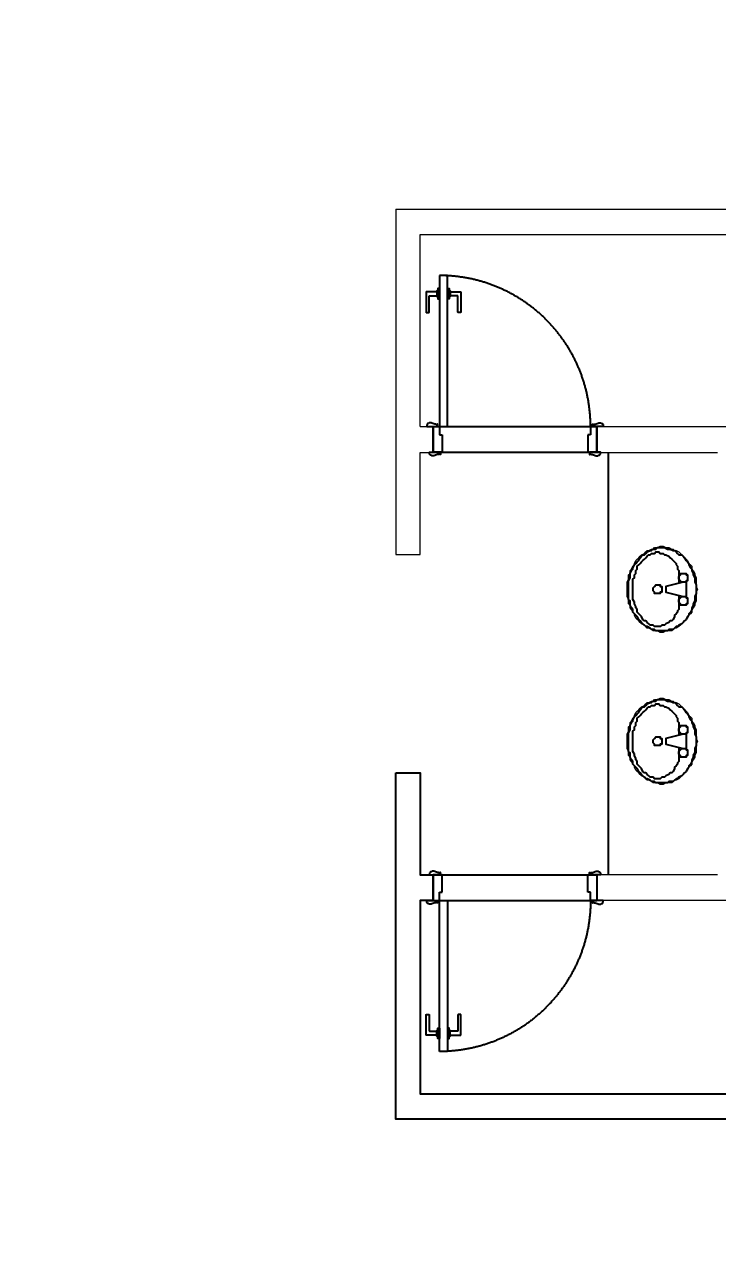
# Model space of a CAD drawing. Header units: millimetres. Extents: x 5625199 to 7433318, y -3316392 to -2552493.
# Drawn here: x 5824581 to 5828390, y -2595713 to -2589015 of the extents above; entities that cross this region are included whole.
import ezdxf

# ---------------------------------------------------------------- set-up
doc = ezdxf.new("R2010")
doc.units = ezdxf.units.MM
doc.header["$PDMODE"] = 35
doc.header["$PDSIZE"] = -10
doc.linetypes.add('HIDDEN', pattern=[9.525, 6.35, -3.175])
for name, color, linetype in [('8', 8, 'Continuous'), ('PL-固定落地', 155, 'Continuous'), ('PL-门', 4, 'Continuous')]:
    doc.layers.add(name, color=color, linetype=linetype)
doc.styles.add('标注-尺寸', font='simplex.shx', dxfattribs={"width": 0.7})
doc.dimstyles.new('MS55', dxfattribs={"dimscale": 0, "dimtxt": 5, "dimasz": 1, "dimexe": 1, "dimexo": 0.8, "dimgap": 1, "dimtad": 1, "dimdec": 0, "dimrnd": 5, "dimdsep": 46, "dimtxsty": '标注-尺寸', "dimblk": 'ARCHTICK', "dimcen": 0, "dimdle": 0.5, "dimclrd": 256, "dimclre": 256, "dimclrt": 50, "dimadec": 0, "dimazin": 0, "dimtfac": 1, "dimtdec": 0, "dimtix": 1, "dimtofl": 0, "dimtmove": 2, "dimatfit": 3, "dimldrblk": 'jt2', "dimfxl": 6, "dimfxlon": 1, "dimtvp": 1, "dimtolj": 1, "dimtzin": 0, "dimarcsym": 0})

# ---------------------------------------------------------------- blocks, each defined once
blk = doc.blocks.new('yqd_1_900_140_ydhd1_ywsp3_45_0_0_3')
for p, q in [((-0.4111, 1), (-0.4611, 1)), ((-0.4611, 1), (-0.4611, 0.0778)), ((-0.4111, 0.0778), (-0.4111, 1)), ((-0.5, 0.0778), (-0.4611, 0.0778)), ((-0.5, -0.0778), (-0.5, 0.0778)), ((-0.4611, 0.0778), (-0.4111, 0.0778)), ((-0.4611, 0.0778), (-0.4611, 0.0278)), ((0.5, 0.0778), (0.4611, 0.0778)), ((0.4611, 0.0778), (0.4611, 0.0278)), ((0.5, -0.0778), (0.5, 0.0778)), ((-0.4611, 0.0278), (-0.4444, 0.0278)), ((-0.4444, 0.0278), (-0.4444, -0.0778)), ((0.4611, 0.0278), (0.4444, 0.0278)), ((0.4444, 0.0278), (0.4444, -0.0778)), ((-0.4444, -0.0778), (-0.5, -0.0778)), ((0.4444, -0.0778), (0.5, -0.0778))]:
    blk.add_line(p, q)
at = {"ltscale": 500}
for p, q in [((-0.5, 0.0778), (0.5, 0.0778)), ((-0.5, -0.0778), (0.5, -0.0778))]:
    blk.add_line(p, q, dxfattribs=at)
for points in [[(-0.4762, 0.9009), (-0.5392, 0.9009, 0.414214), (-0.5425, 0.8975), (-0.5425, 0.777, 0.414214), (-0.5392, 0.7737), (-0.5266, 0.7737, 0.414214), (-0.5233, 0.777), (-0.5233, 0.8736, -0.414214), (-0.5199, 0.8769), (-0.4762, 0.8769)], [(-0.396, 0.9009), (-0.333, 0.9009, -0.414214), (-0.3297, 0.8975), (-0.3297, 0.777, -0.414214), (-0.333, 0.7737), (-0.3456, 0.7737, -0.414214), (-0.3489, 0.777), (-0.3489, 0.8736, 0.414214), (-0.3523, 0.8769), (-0.396, 0.8769)]]:
    blk.add_lwpolyline(points, format="xyb")
for points in [[(-0.4706, 0.8718), (-0.4706, 0.906), (-0.4762, 0.906), (-0.4762, 0.8718)], [(-0.4611, 0.8578), (-0.4611, 0.9199), (-0.4706, 0.9199), (-0.4706, 0.8578)], [(-0.4111, 0.8578), (-0.4111, 0.9199), (-0.4016, 0.9199), (-0.4016, 0.8578)], [(-0.4016, 0.8718), (-0.4016, 0.906), (-0.396, 0.906), (-0.396, 0.8718)]]:
    blk.add_lwpolyline(points, close=True)
at = {"lineweight": -3}
for points in [[(-0.5389, 0.0911), (-0.5389, 0.0778), (-0.4722, 0.0778), (-0.4722, 0.0933), (-0.4756, 0.0933, -1), (-0.4833, 0.0933, -0.128551), (-0.5067, 0.0986, 0.3547), (-0.5278, 0.0967), (-0.5333, 0.0967, -0.414214), (-0.5389, 0.0911)], [(0.5389, 0.0911), (0.5389, 0.0778), (0.4722, 0.0778), (0.4722, 0.0933), (0.4756, 0.0933, 1), (0.4833, 0.0933, 0.128551), (0.5067, 0.0986, -0.3547), (0.5278, 0.0967), (0.5333, 0.0967, 0.414214), (0.5389, 0.0911)], [(-0.5222, -0.0911), (-0.5222, -0.0778), (-0.4556, -0.0778), (-0.4556, -0.0933), (-0.4589, -0.0933, 1), (-0.4667, -0.0933, 0.128551), (-0.49, -0.0986, -0.3547), (-0.5111, -0.0967), (-0.5167, -0.0967, 0.414214), (-0.5222, -0.0911)], [(0.5222, -0.0911), (0.5222, -0.0778), (0.4556, -0.0778), (0.4556, -0.0933), (0.4589, -0.0933, -1), (0.4667, -0.0933, -0.128551), (0.49, -0.0986, 0.3547), (0.5111, -0.0967), (0.5167, -0.0967, -0.414214), (0.5222, -0.0911)]]:
    blk.add_lwpolyline(points, format="xyb", dxfattribs=at)
at = {"color": 250, "linetype": 'HIDDEN', "ltscale": 15}
blk.add_arc((-0.4611, 0.0778), 0.9222, 0, 90, dxfattribs=at)
blk = doc.blocks.new('TFHFTTT')
at = {"lineweight": 9}
for points in [[(5099645.6, -2520987.8), (5099637.7, -2520987.8), (5099621.9, -2520995.7), (5099614, -2520995.7), (5099606.1, -2520995.7), (5099590.3, -2521003.6), (5099582.4, -2521003.6), (5099574.6, -2521011.5)], [(5099716.7, -2521011.5), (5099700.9, -2521003.6), (5099693, -2521003.6), (5099685.1, -2520995.7), (5099677.2, -2520995.7), (5099669.3, -2520995.7), (5099653.5, -2520987.8), (5099645.6, -2520987.8)], [(5099511.4, -2521058.8), (5099503.5, -2521066.7), (5099495.6, -2521082.5), (5099487.7, -2521090.4), (5099479.8, -2521098.3), (5099479.8, -2521114.1), (5099471.9, -2521122), (5099464, -2521137.8)], [(5099574.6, -2521011.5), (5099566.7, -2521011.5), (5099550.9, -2521019.4), (5099543, -2521027.2), (5099535.1, -2521035.1), (5099527.2, -2521043), (5099519.3, -2521050.9), (5099511.4, -2521058.8)], [(5099779.8, -2521058.8), (5099771.9, -2521050.9), (5099764, -2521043), (5099756.1, -2521035.1), (5099740.3, -2521027.2), (5099732.4, -2521019.4), (5099724.6, -2521011.5), (5099716.7, -2521011.5)], [(5099819.3, -2521137.8), (5099819.3, -2521122), (5099811.4, -2521114.1), (5099803.5, -2521098.3), (5099795.6, -2521090.4), (5099795.6, -2521082.5), (5099787.7, -2521066.7), (5099779.8, -2521058.8)], [(5099464, -2521137.8), (5099464, -2521145.7), (5099456.1, -2521161.5), (5099456.1, -2521169.4), (5099456.1, -2521185.1), (5099456.1, -2521200.9), (5099456.1, -2521208.8), (5099448.2, -2521224.6)], [(5099835.1, -2521224.6), (5099835.1, -2521208.8), (5099835.1, -2521200.9), (5099835.1, -2521185.1), (5099827.2, -2521169.4), (5099827.2, -2521161.5), (5099827.2, -2521145.7), (5099819.3, -2521137.8)], [(5099448.2, -2521224.6), (5099456.1, -2521240.4), (5099456.1, -2521248.3), (5099456.1, -2521264.1), (5099456.1, -2521279.9), (5099456.1, -2521287.8), (5099464, -2521303.6), (5099464, -2521311.5)], [(5099819.3, -2521311.5), (5099827.2, -2521303.6), (5099827.2, -2521287.8), (5099827.2, -2521279.9), (5099835.1, -2521264.1), (5099835.1, -2521248.3), (5099835.1, -2521240.4), (5099835.1, -2521224.6)], [(5099464, -2521311.5), (5099471.9, -2521327.2), (5099479.8, -2521335.1), (5099479.8, -2521350.9), (5099487.7, -2521358.8), (5099495.6, -2521366.7), (5099503.5, -2521382.5), (5099511.4, -2521390.4)], [(5099779.8, -2521390.4), (5099787.7, -2521382.5), (5099795.6, -2521366.7), (5099795.6, -2521358.8), (5099803.5, -2521350.9), (5099811.4, -2521335.1), (5099819.3, -2521327.2), (5099819.3, -2521311.5)], [(5099511.4, -2521390.4), (5099519.3, -2521398.3), (5099527.2, -2521406.2), (5099535.1, -2521414.1), (5099543, -2521422), (5099550.9, -2521429.9), (5099566.7, -2521437.8), (5099574.6, -2521437.8)], [(5099716.7, -2521437.8), (5099724.6, -2521437.8), (5099732.4, -2521429.9), (5099740.3, -2521422), (5099756.1, -2521414.1), (5099764, -2521406.2), (5099771.9, -2521398.3), (5099779.8, -2521390.4)], [(5099574.6, -2521437.8), (5099582.4, -2521445.7), (5099590.3, -2521453.6), (5099606.1, -2521453.6), (5099614, -2521453.6), (5099621.9, -2521453.6), (5099637.7, -2521461.5), (5099645.6, -2521461.5)], [(5099645.6, -2521461.5), (5099653.5, -2521461.5), (5099669.3, -2521453.6), (5099677.2, -2521453.6), (5099685.1, -2521453.6), (5099693, -2521453.6), (5099700.9, -2521445.7), (5099716.7, -2521437.8)], [(5099574.6, -2521846.5), (5099566.7, -2521846.5), (5099550.9, -2521854.4), (5099543, -2521862.3), (5099535.1, -2521870.2), (5099527.2, -2521878.1), (5099519.3, -2521886), (5099511.4, -2521893.9)], [(5099645.6, -2521822.9), (5099637.7, -2521822.9), (5099621.9, -2521830.8), (5099614, -2521830.8), (5099606.1, -2521830.8), (5099590.3, -2521838.6), (5099582.4, -2521838.6), (5099574.6, -2521846.5)], [(5099716.7, -2521846.5), (5099700.9, -2521838.6), (5099693, -2521838.6), (5099685.1, -2521830.8), (5099677.2, -2521830.8), (5099669.3, -2521830.8), (5099653.5, -2521822.9), (5099645.6, -2521822.9)], [(5099779.8, -2521893.9), (5099771.9, -2521886), (5099764, -2521878.1), (5099756.1, -2521870.2), (5099740.3, -2521862.3), (5099732.4, -2521854.4), (5099724.6, -2521846.5), (5099716.7, -2521846.5)], [(5099511.4, -2521893.9), (5099503.5, -2521901.8), (5099495.6, -2521917.6), (5099487.7, -2521925.5), (5099479.8, -2521933.4), (5099479.8, -2521949.2), (5099471.9, -2521957.1), (5099464, -2521972.9)], [(5099819.3, -2521972.9), (5099819.3, -2521957.1), (5099811.4, -2521949.2), (5099803.5, -2521933.4), (5099795.6, -2521925.5), (5099795.6, -2521917.6), (5099787.7, -2521901.8), (5099779.8, -2521893.9)], [(5099464, -2521972.9), (5099464, -2521980.8), (5099456.1, -2521996.5), (5099456.1, -2522004.4), (5099456.1, -2522020.2), (5099456.1, -2522036), (5099456.1, -2522043.9), (5099448.2, -2522059.7)], [(5099835.1, -2522059.7), (5099835.1, -2522043.9), (5099835.1, -2522036), (5099835.1, -2522020.2), (5099827.2, -2522004.4), (5099827.2, -2521996.5), (5099827.2, -2521980.8), (5099819.3, -2521972.9)], [(5099448.2, -2522059.7), (5099456.1, -2522075.5), (5099456.1, -2522083.4), (5099456.1, -2522099.2), (5099456.1, -2522115), (5099456.1, -2522122.9), (5099464, -2522138.6), (5099464, -2522146.5)], [(5099819.3, -2522146.5), (5099827.2, -2522138.6), (5099827.2, -2522122.9), (5099827.2, -2522115), (5099835.1, -2522099.2), (5099835.1, -2522083.4), (5099835.1, -2522075.5), (5099835.1, -2522059.7)], [(5099464, -2522146.5), (5099471.9, -2522162.3), (5099479.8, -2522170.2), (5099479.8, -2522186), (5099487.7, -2522193.9), (5099495.6, -2522201.8), (5099503.5, -2522217.6), (5099511.4, -2522225.5)], [(5099779.8, -2522225.5), (5099787.7, -2522217.6), (5099795.6, -2522201.8), (5099795.6, -2522193.9), (5099803.5, -2522186), (5099811.4, -2522170.2), (5099819.3, -2522162.3), (5099819.3, -2522146.5)], [(5099511.4, -2522225.5), (5099519.3, -2522233.4), (5099527.2, -2522241.3), (5099535.1, -2522249.2), (5099543, -2522257.1), (5099550.9, -2522265), (5099566.7, -2522272.9), (5099574.6, -2522272.9)], [(5099716.7, -2522272.9), (5099724.6, -2522272.9), (5099732.4, -2522265), (5099740.3, -2522257.1), (5099756.1, -2522249.2), (5099764, -2522241.3), (5099771.9, -2522233.4), (5099779.8, -2522225.5)], [(5099574.6, -2522272.9), (5099582.4, -2522280.8), (5099590.3, -2522288.6), (5099606.1, -2522288.6), (5099614, -2522288.6), (5099621.9, -2522288.6), (5099637.7, -2522296.5), (5099645.6, -2522296.5)], [(5099645.6, -2522296.5), (5099653.5, -2522296.5), (5099669.3, -2522288.6), (5099677.2, -2522288.6), (5099685.1, -2522288.6), (5099693, -2522288.6), (5099700.9, -2522280.8), (5099716.7, -2522272.9)]]:
    blk.add_lwpolyline(points, dxfattribs=at)
at = {"lineweight": 25}
for points in [[(5099574.6, -2521011.5), (5099566.7, -2521019.4), (5099558.8, -2521027.2), (5099550.9, -2521035.1), (5099535.1, -2521035.1), (5099527.2, -2521043), (5099519.3, -2521050.9), (5099511.4, -2521066.7)], [(5099621.9, -2521414.1), (5099629.8, -2521422), (5099637.7, -2521422), (5099645.6, -2521422), (5099653.5, -2521429.9), (5099661.4, -2521429.9), (5099669.3, -2521429.9), (5099677.2, -2521429.9), (5099685.1, -2521429.9), (5099693, -2521422), (5099700.9, -2521422), (5099708.8, -2521422), (5099716.7, -2521414.1), (5099724.6, -2521406.2), (5099732.4, -2521398.3), (5099740.3, -2521398.3), (5099748.2, -2521390.4), (5099756.1, -2521374.6), (5099764, -2521366.7), (5099771.9, -2521358.8), (5099779.8, -2521350.9), (5099779.8, -2521335.1), (5099787.7, -2521327.2), (5099787.7, -2521319.4), (5099795.6, -2521303.6), (5099795.6, -2521295.7), (5099803.5, -2521279.9), (5099803.5, -2521264.1), (5099803.5, -2521256.2), (5099803.5, -2521240.4), (5099803.5, -2521224.6), (5099803.5, -2521208.8), (5099803.5, -2521200.9), (5099803.5, -2521185.1), (5099803.5, -2521169.4), (5099795.6, -2521161.5), (5099795.6, -2521145.7), (5099787.7, -2521137.8), (5099787.7, -2521122), (5099779.8, -2521114.1), (5099779.8, -2521098.3), (5099771.9, -2521090.4), (5099764, -2521082.5), (5099756.1, -2521074.6), (5099748.2, -2521066.7), (5099740.3, -2521058.8), (5099732.4, -2521050.9), (5099724.6, -2521043), (5099716.7, -2521035.1), (5099708.8, -2521035.1), (5099700.9, -2521027.2), (5099693, -2521027.2), (5099685.1, -2521027.2), (5099677.2, -2521019.3), (5099669.3, -2521019.3), (5099661.4, -2521019.3), (5099653.5, -2521027.2), (5099645.6, -2521027.2), (5099637.7, -2521027.2), (5099629.8, -2521035.1), (5099621.9, -2521035.1), (5099606.1, -2521043), (5099598.2, -2521050.9), (5099590.3, -2521058.8), (5099582.4, -2521066.7), (5099574.6, -2521074.6), (5099566.7, -2521082.5), (5099566.7, -2521090.4)], [(5099645.6, -2520995.7), (5099637.7, -2520995.7), (5099629.8, -2520995.7), (5099614, -2521003.6), (5099606.1, -2521003.6), (5099598.2, -2521003.6), (5099582.4, -2521011.5), (5099574.6, -2521011.5)], [(5099708.8, -2521011.5), (5099700.9, -2521011.5), (5099693, -2521003.6), (5099685.1, -2521003.6), (5099677.2, -2521003.6), (5099669.3, -2520995.7), (5099653.5, -2520995.7), (5099645.6, -2520995.7)], [(5099771.9, -2521066.7), (5099764, -2521050.9), (5099756.1, -2521043), (5099748.2, -2521035.1), (5099740.3, -2521035.1), (5099732.4, -2521027.2), (5099724.6, -2521019.4), (5099708.8, -2521011.5)], [(5099511.4, -2521066.7), (5099503.5, -2521074.6), (5099495.6, -2521082.5), (5099495.6, -2521090.4), (5099487.7, -2521106.2), (5099479.8, -2521114.1), (5099479.8, -2521122), (5099471.9, -2521137.8)], [(5099566.7, -2521090.4), (5099558.8, -2521098.3), (5099558.8, -2521106.2), (5099558.8, -2521114.1), (5099550.9, -2521122), (5099550.9, -2521129.9), (5099550.9, -2521193)], [(5099819.3, -2521137.8), (5099811.4, -2521122), (5099803.5, -2521114.1), (5099803.5, -2521106.2), (5099795.6, -2521090.4), (5099787.7, -2521082.5), (5099779.8, -2521074.6), (5099771.9, -2521066.7)], [(5099471.9, -2521137.8), (5099471.9, -2521145.7), (5099464, -2521161.5), (5099464, -2521177.2), (5099464, -2521185.1), (5099456.1, -2521200.9), (5099456.1, -2521208.8), (5099456.1, -2521224.6)], [(5099511.4, -2521185.1), (5099511.4, -2521264.1)], [(5099527.2, -2521185.1), (5099621.9, -2521208.8), (5099621.9, -2521240.4), (5099527.2, -2521264.1)], [(5099827.2, -2521224.6), (5099827.2, -2521208.8), (5099827.2, -2521200.9), (5099827.2, -2521185.1), (5099827.2, -2521177.2), (5099819.3, -2521161.5), (5099819.3, -2521145.7), (5099819.3, -2521137.8)], [(5099456.1, -2521224.6), (5099456.1, -2521240.4), (5099456.1, -2521248.3), (5099464, -2521264.1), (5099464, -2521279.9), (5099464, -2521287.8), (5099471.9, -2521303.6), (5099471.9, -2521311.5)], [(5099550.9, -2521256.2), (5099550.9, -2521319.4), (5099550.9, -2521327.2), (5099550.9, -2521335.1), (5099558.8, -2521343), (5099558.8, -2521350.9), (5099566.7, -2521358.8), (5099574.6, -2521366.7), (5099574.6, -2521374.6), (5099582.4, -2521390.4), (5099590.3, -2521398.3), (5099598.2, -2521398.3), (5099606.1, -2521406.2), (5099621.9, -2521414.1)], [(5099819.3, -2521311.5), (5099819.3, -2521303.6), (5099819.3, -2521287.8), (5099827.2, -2521279.9), (5099827.2, -2521264.1), (5099827.2, -2521248.3), (5099827.2, -2521240.4), (5099827.2, -2521224.6)], [(5099471.9, -2521311.5), (5099479.8, -2521327.2), (5099479.8, -2521335.1), (5099487.7, -2521350.9), (5099495.6, -2521358.8), (5099495.6, -2521366.7), (5099503.5, -2521374.6), (5099511.4, -2521390.4)], [(5099771.9, -2521390.4), (5099779.8, -2521374.6), (5099787.7, -2521366.7), (5099795.6, -2521358.8), (5099803.5, -2521350.9), (5099803.5, -2521335.1), (5099811.4, -2521327.2), (5099819.3, -2521311.5)], [(5099511.4, -2521390.4), (5099519.3, -2521398.3), (5099527.2, -2521406.2), (5099535.1, -2521414.1), (5099550.9, -2521422), (5099558.8, -2521429.9), (5099566.7, -2521429.9), (5099574.6, -2521437.8)], [(5099708.8, -2521437.8), (5099724.6, -2521429.9), (5099732.4, -2521429.9), (5099740.3, -2521422), (5099748.2, -2521414.1), (5099756.1, -2521406.2), (5099764, -2521398.3), (5099771.9, -2521390.4)], [(5099574.6, -2521437.8), (5099582.4, -2521445.7), (5099598.2, -2521445.7), (5099606.1, -2521445.7), (5099614, -2521453.6), (5099629.8, -2521453.6), (5099637.7, -2521453.6), (5099645.6, -2521453.6)], [(5099645.6, -2521453.6), (5099653.5, -2521453.6), (5099669.3, -2521453.6), (5099677.2, -2521453.6), (5099685.1, -2521445.7), (5099693, -2521445.7), (5099700.9, -2521445.7), (5099708.8, -2521437.8)], [(5099574.6, -2521846.5), (5099566.7, -2521854.4), (5099558.8, -2521862.3), (5099550.9, -2521870.2), (5099535.1, -2521870.2), (5099527.2, -2521878.1), (5099519.3, -2521886), (5099511.4, -2521901.8)], [(5099621.9, -2522249.2), (5099629.8, -2522257.1), (5099637.7, -2522257.1), (5099645.6, -2522257.1), (5099653.5, -2522265), (5099661.4, -2522265), (5099669.3, -2522265), (5099677.2, -2522265), (5099685.1, -2522265), (5099693, -2522257.1), (5099700.9, -2522257.1), (5099708.8, -2522257.1), (5099716.7, -2522249.2), (5099724.6, -2522241.3), (5099732.4, -2522233.4), (5099740.3, -2522233.4), (5099748.2, -2522225.5), (5099756.1, -2522209.7), (5099764, -2522201.8), (5099771.9, -2522193.9), (5099779.8, -2522186), (5099779.8, -2522170.2), (5099787.7, -2522162.3), (5099787.7, -2522154.4), (5099795.6, -2522138.6), (5099795.6, -2522130.8), (5099803.5, -2522115), (5099803.5, -2522099.2), (5099803.5, -2522091.3), (5099803.5, -2522075.5), (5099803.5, -2522059.7), (5099803.5, -2522043.9), (5099803.5, -2522036), (5099803.5, -2522020.2), (5099803.5, -2522004.4), (5099795.6, -2521996.5), (5099795.6, -2521980.8), (5099787.7, -2521972.9), (5099787.7, -2521957.1), (5099779.8, -2521949.2), (5099779.8, -2521933.4), (5099771.9, -2521925.5), (5099764, -2521917.6), (5099756.1, -2521909.7), (5099748.2, -2521901.8), (5099740.3, -2521893.9), (5099732.4, -2521886), (5099724.6, -2521878.1), (5099716.7, -2521870.2), (5099708.8, -2521870.2), (5099700.9, -2521862.3), (5099693, -2521862.3), (5099685.1, -2521862.3), (5099677.2, -2521854.4), (5099669.3, -2521854.4), (5099661.4, -2521854.4), (5099653.5, -2521862.3), (5099645.6, -2521862.3), (5099637.7, -2521862.3), (5099629.8, -2521870.2), (5099621.9, -2521870.2), (5099606.1, -2521878.1), (5099598.2, -2521886), (5099590.3, -2521893.9), (5099582.4, -2521901.8), (5099574.6, -2521909.7), (5099566.7, -2521917.6), (5099566.7, -2521925.5)], [(5099645.6, -2521830.8), (5099637.7, -2521830.8), (5099629.8, -2521830.8), (5099614, -2521838.6), (5099606.1, -2521838.6), (5099598.2, -2521838.6), (5099582.4, -2521846.5), (5099574.6, -2521846.5)], [(5099708.8, -2521846.5), (5099700.9, -2521846.5), (5099693, -2521838.6), (5099685.1, -2521838.6), (5099677.2, -2521838.6), (5099669.3, -2521830.8), (5099653.5, -2521830.8), (5099645.6, -2521830.8)], [(5099771.9, -2521901.8), (5099764, -2521886), (5099756.1, -2521878.1), (5099748.2, -2521870.2), (5099740.3, -2521870.2), (5099732.4, -2521862.3), (5099724.6, -2521854.4), (5099708.8, -2521846.5)], [(5099511.4, -2521901.8), (5099503.5, -2521909.7), (5099495.6, -2521917.6), (5099495.6, -2521925.5), (5099487.7, -2521941.3), (5099479.8, -2521949.2), (5099479.8, -2521957.1), (5099471.9, -2521972.9)], [(5099566.7, -2521925.5), (5099558.8, -2521933.4), (5099558.8, -2521941.3), (5099558.8, -2521949.2), (5099550.9, -2521957.1), (5099550.9, -2521965), (5099550.9, -2522028.1)], [(5099819.3, -2521972.9), (5099811.4, -2521957.1), (5099803.5, -2521949.2), (5099803.5, -2521941.3), (5099795.6, -2521925.5), (5099787.7, -2521917.6), (5099779.8, -2521909.7), (5099771.9, -2521901.8)], [(5099471.9, -2521972.9), (5099471.9, -2521980.8), (5099464, -2521996.5), (5099464, -2522012.3), (5099464, -2522020.2), (5099456.1, -2522036), (5099456.1, -2522043.9), (5099456.1, -2522059.7)], [(5099827.2, -2522059.7), (5099827.2, -2522043.9), (5099827.2, -2522036), (5099827.2, -2522020.2), (5099827.2, -2522012.3), (5099819.3, -2521996.5), (5099819.3, -2521980.8), (5099819.3, -2521972.9)], [(5099456.1, -2522059.7), (5099456.1, -2522075.5), (5099456.1, -2522083.4), (5099464, -2522099.2), (5099464, -2522115), (5099464, -2522122.9), (5099471.9, -2522138.6), (5099471.9, -2522146.5)], [(5099511.4, -2522020.2), (5099511.4, -2522099.2)], [(5099527.2, -2522020.2), (5099621.9, -2522043.9), (5099621.9, -2522075.5), (5099527.2, -2522099.2)], [(5099819.3, -2522146.5), (5099819.3, -2522138.6), (5099819.3, -2522122.9), (5099827.2, -2522115), (5099827.2, -2522099.2), (5099827.2, -2522083.4), (5099827.2, -2522075.5), (5099827.2, -2522059.7)], [(5099550.9, -2522091.3), (5099550.9, -2522154.4), (5099550.9, -2522162.3), (5099550.9, -2522170.2), (5099558.8, -2522178.1), (5099558.8, -2522186), (5099566.7, -2522193.9), (5099574.6, -2522201.8), (5099574.6, -2522209.7), (5099582.4, -2522225.5), (5099590.3, -2522233.4), (5099598.2, -2522233.4), (5099606.1, -2522241.3), (5099621.9, -2522249.2)], [(5099471.9, -2522146.5), (5099479.8, -2522162.3), (5099479.8, -2522170.2), (5099487.7, -2522186), (5099495.6, -2522193.9), (5099495.6, -2522201.8), (5099503.5, -2522209.7), (5099511.4, -2522225.5)], [(5099771.9, -2522225.5), (5099779.8, -2522209.7), (5099787.7, -2522201.8), (5099795.6, -2522193.9), (5099803.5, -2522186), (5099803.5, -2522170.2), (5099811.4, -2522162.3), (5099819.3, -2522146.5)], [(5099511.4, -2522225.5), (5099519.3, -2522233.4), (5099527.2, -2522241.3), (5099535.1, -2522249.2), (5099550.9, -2522257.1), (5099558.8, -2522265), (5099566.7, -2522265), (5099574.6, -2522272.9)], [(5099708.8, -2522272.9), (5099724.6, -2522265), (5099732.4, -2522265), (5099740.3, -2522257.1), (5099748.2, -2522249.2), (5099756.1, -2522241.3), (5099764, -2522233.4), (5099771.9, -2522225.5)], [(5099574.6, -2522272.9), (5099582.4, -2522280.8), (5099598.2, -2522280.8), (5099606.1, -2522280.8), (5099614, -2522288.6), (5099629.8, -2522288.6), (5099637.7, -2522288.6), (5099645.6, -2522288.6)], [(5099645.6, -2522288.6), (5099653.5, -2522288.6), (5099669.3, -2522288.6), (5099677.2, -2522288.6), (5099685.1, -2522280.8), (5099693, -2522280.8), (5099700.9, -2522280.8), (5099708.8, -2522272.9)]]:
    blk.add_lwpolyline(points, dxfattribs=at)
for points in [[(5099503.5, -2521161.5), (5099503.5, -2521169.4), (5099503.5, -2521177.2), (5099511.4, -2521177.2), (5099511.4, -2521185.1), (5099519.3, -2521185.1), (5099527.2, -2521185.1), (5099535.1, -2521185.1), (5099543, -2521185.1), (5099543, -2521177.2), (5099550.9, -2521169.4), (5099550.9, -2521161.5), (5099550.9, -2521153.6), (5099543, -2521145.7), (5099543, -2521137.8), (5099535.1, -2521137.8), (5099527.2, -2521137.8), (5099519.3, -2521137.8), (5099511.4, -2521137.8), (5099511.4, -2521145.7), (5099503.5, -2521145.7), (5099503.5, -2521153.6)], [(5099645.6, -2521224.6), (5099645.6, -2521232.5), (5099645.6, -2521240.4), (5099653.5, -2521240.4), (5099653.5, -2521248.3), (5099661.4, -2521248.3), (5099669.3, -2521248.3), (5099677.2, -2521248.3), (5099685.1, -2521248.3), (5099685.1, -2521240.4), (5099693, -2521232.5), (5099693, -2521224.6), (5099693, -2521216.7), (5099685.1, -2521208.8), (5099677.2, -2521200.9), (5099669.3, -2521200.9), (5099661.4, -2521200.9), (5099653.5, -2521200.9), (5099653.5, -2521208.8), (5099645.6, -2521208.8), (5099645.6, -2521216.7)], [(5099503.5, -2521287.8), (5099503.5, -2521295.7), (5099503.5, -2521303.6), (5099511.4, -2521303.6), (5099511.4, -2521311.5), (5099519.3, -2521311.5), (5099527.2, -2521311.5), (5099535.1, -2521311.5), (5099543, -2521311.5), (5099543, -2521303.6), (5099550.9, -2521295.7), (5099550.9, -2521287.8), (5099550.9, -2521279.9), (5099543, -2521272), (5099535.1, -2521264.1), (5099527.2, -2521264.1), (5099519.3, -2521264.1), (5099511.4, -2521264.1), (5099511.4, -2521272), (5099503.5, -2521272), (5099503.5, -2521279.9)], [(5099503.5, -2521996.5), (5099503.5, -2522004.4), (5099503.5, -2522012.3), (5099511.4, -2522012.3), (5099511.4, -2522020.2), (5099519.3, -2522020.2), (5099527.2, -2522020.2), (5099535.1, -2522020.2), (5099543, -2522020.2), (5099543, -2522012.3), (5099550.9, -2522004.4), (5099550.9, -2521996.5), (5099550.9, -2521988.6), (5099543, -2521980.8), (5099543, -2521972.9), (5099535.1, -2521972.9), (5099527.2, -2521972.9), (5099519.3, -2521972.9), (5099511.4, -2521972.9), (5099511.4, -2521980.8), (5099503.5, -2521980.8), (5099503.5, -2521988.6)], [(5099645.6, -2522059.7), (5099645.6, -2522067.6), (5099645.6, -2522075.5), (5099653.5, -2522075.5), (5099653.5, -2522083.4), (5099661.4, -2522083.4), (5099669.3, -2522083.4), (5099677.2, -2522083.4), (5099685.1, -2522083.4), (5099685.1, -2522075.5), (5099693, -2522067.6), (5099693, -2522059.7), (5099693, -2522051.8), (5099685.1, -2522043.9), (5099677.2, -2522036), (5099669.3, -2522036), (5099661.4, -2522036), (5099653.5, -2522036), (5099653.5, -2522043.9), (5099645.6, -2522043.9), (5099645.6, -2522051.8)], [(5099503.5, -2522122.9), (5099503.5, -2522130.8), (5099503.5, -2522138.6), (5099511.4, -2522138.6), (5099511.4, -2522146.5), (5099519.3, -2522146.5), (5099527.2, -2522146.5), (5099535.1, -2522146.5), (5099543, -2522146.5), (5099543, -2522138.6), (5099550.9, -2522130.8), (5099550.9, -2522122.9), (5099550.9, -2522115), (5099543, -2522107.1), (5099535.1, -2522099.2), (5099527.2, -2522099.2), (5099519.3, -2522099.2), (5099511.4, -2522099.2), (5099511.4, -2522107.1), (5099503.5, -2522107.1), (5099503.5, -2522115)]]:
    blk.add_lwpolyline(points, close=True, dxfattribs=at)
blk = doc.blocks.new('_ArchTick')
at = {"color": 0, "linetype": 'ByBlock', "const_width": 0.4}
blk.add_lwpolyline([(-0.5, -0.5), (0.5, 0.5)], dxfattribs=at)
blk = doc.blocks.new('*D1205')
at = {"layer": '8', "lineweight": -2, "ltscale": 500, "transparency": 16777216}
for p, q in [((5831028.7, -2588029.5), (5831378.7, -2588029.5)), ((5831328.7, -2588004.5), (5831328.7, -2590054.6)), ((5831028.7, -2590029.6), (5831378.7, -2590029.6))]:
    blk.add_line(p, q, dxfattribs=at)
at = {"layer": 'Defpoints', "color": 0, "transparency": 16777216}
for p in [(5826921.3, -2588029.5), (5829817.2, -2590029.6), (5831328.7, -2590029.6)]:
    blk.add_point(p, dxfattribs=at)
at = {"layer": '8', "linetype": 'ByBlock', "lineweight": -2, "transparency": 16777216, "xscale": 50.00000000000007, "yscale": 50.00000000000007, "zscale": 50.00000000000007}
for p, rotation in [((5831328.7, -2588029.5), 90), ((5831328.7, -2590029.6), 270)]:
    blk.add_blockref('_ArchTick', p, dxfattribs=dict(at, rotation=rotation))
at = {"layer": '8', "color": 50, "ltscale": 500, "transparency": 16777216, "insert": (5831153.7, -2589029.5), "char_height": 250, "attachment_point": 5, "rotation": 90, "style": '标注-尺寸'}
blk.add_mtext('\\A1;2000', dxfattribs=at)
blk = doc.blocks.new('jt2')
at = {"ltscale": 0.1}
blk.add_line((0, 0), (-1, 0), dxfattribs=at)
at = {"color": 6, "ltscale": 0.1}
blk.add_lwpolyline([(-1.22, 1.26), (-0.72, 1.5), (0.02, 0), (-0.72, -1.5), (-1.22, -1.26), (0, 0), (-1.22, 1.26)], dxfattribs=at)
blk = doc.blocks.new('*D1213')
at = {"layer": '8', "lineweight": -2, "ltscale": 500, "transparency": 16777216}
for p, q in [((5826621.3, -2598789.7), (5826621.3, -2599139.7)), ((5830621.5, -2598789.7), (5830621.5, -2599139.7)), ((5830646.5, -2599089.7), (5826596.3, -2599089.7))]:
    blk.add_line(p, q, dxfattribs=at)
at = {"layer": 'Defpoints', "color": 0, "transparency": 16777216}
for p in [(5826621.3, -2595029.9), (5830621.5, -2596098.8), (5826621.3, -2599089.7)]:
    blk.add_point(p, dxfattribs=at)
at = {"layer": '8', "linetype": 'ByBlock', "lineweight": -2, "transparency": 16777216, "xscale": 50.00000000000007, "yscale": 50.00000000000007, "zscale": 50.00000000000007, "rotation": 180}
blk.add_blockref('_ArchTick', (5826621.3, -2599089.7), dxfattribs=at)
at = {"layer": '8', "linetype": 'ByBlock', "lineweight": -2, "transparency": 16777216, "xscale": 50.00000000000007, "yscale": 50.00000000000007, "zscale": 50.00000000000007}
blk.add_blockref('_ArchTick', (5830621.5, -2599089.7), dxfattribs=at)
at = {"layer": '8', "color": 50, "ltscale": 500, "transparency": 16777216, "insert": (5828621.4, -2598914.7), "char_height": 250, "attachment_point": 5, "style": '标注-尺寸'}
blk.add_mtext('\\A1;4000', dxfattribs=at)
blk = doc.blocks.new('*D1214')
at = {"layer": '8', "lineweight": -2, "ltscale": 500, "transparency": 16777216}
for p, q in [((5808991.9, -2598789.7), (5808991.9, -2599139.7)), ((5826621.3, -2598789.7), (5826621.3, -2599139.7)), ((5826646.3, -2599089.7), (5808966.9, -2599089.7))]:
    blk.add_line(p, q, dxfattribs=at)
at = {"layer": 'Defpoints', "color": 0, "transparency": 16777216}
for p in [(5808991.9, -2589169.5), (5826621.3, -2595029.9), (5808991.9, -2599089.7)]:
    blk.add_point(p, dxfattribs=at)
at = {"layer": '8', "linetype": 'ByBlock', "lineweight": -2, "transparency": 16777216, "xscale": 50.00000000000007, "yscale": 50.00000000000007, "zscale": 50.00000000000007, "rotation": 180}
blk.add_blockref('_ArchTick', (5808991.9, -2599089.7), dxfattribs=at)
at = {"layer": '8', "linetype": 'ByBlock', "lineweight": -2, "transparency": 16777216, "xscale": 50.00000000000007, "yscale": 50.00000000000007, "zscale": 50.00000000000007}
blk.add_blockref('_ArchTick', (5826621.3, -2599089.7), dxfattribs=at)
at = {"layer": '8', "color": 50, "ltscale": 500, "transparency": 16777216, "insert": (5817806.6, -2598914.7), "char_height": 250, "attachment_point": 5, "style": '标注-尺寸'}
blk.add_mtext('\\A1;17630', dxfattribs=at)

msp = doc.modelspace()

# ---------------------------------------------------------------- linework, layer by layer
at = {"color": 255, "lineweight": 18}
for p, q in [((5826621.3, -2590029.55), (5830621.48, -2590029.55)), ((5826621.3, -2590029.56), (5826621.3, -2591927.2)), ((5826755.51, -2591224.56), (5826755.51, -2590169.66)), ((5826755.51, -2590169.66), (5830621.48, -2590169.66)), ((5826755.51, -2591224.56), (5826826.56, -2591224.56)), ((5827726.57, -2591224.56), (5828531.84, -2591224.56)), ((5826755.51, -2591366.67), (5826826.56, -2591366.67)), ((5826755.51, -2591927.2), (5826755.51, -2591366.67)), ((5827726.57, -2591366.67), (5828389.73, -2591366.67)), ((5826621.3, -2591927.2), (5826755.51, -2591927.2)), ((5826621.3, -2595029.85), (5826621.3, -2593127.21)), ((5826621.3, -2593127.21), (5826755.51, -2593127.21)), ((5826755.51, -2593687.74), (5826755.51, -2593127.21)), ((5826826.56, -2593687.74), (5826755.51, -2593687.74)), ((5828389.73, -2593687.74), (5827726.57, -2593687.74)), ((5826826.56, -2593827.74), (5826755.51, -2593827.74)), ((5826755.51, -2594889.75), (5826755.51, -2593827.74)), ((5828531.84, -2593827.74), (5827726.57, -2593827.74)), ((5830621.48, -2594889.75), (5826755.51, -2594889.74)), ((5830621.48, -2595029.85), (5826621.3, -2595029.85))]:
    msp.add_line(p, q, dxfattribs=at)
at = {"color": 255, "ltscale": 500}
for p, q in [((5826826.56, -2591224.56), (5826826.56, -2591366.67)), ((5827726.57, -2591224.56), (5827726.57, -2591366.67)), ((5826826.56, -2593827.74), (5826826.56, -2593687.74)), ((5826826.56, -2593687.74), (5826826.56, -2593827.74)), ((5827726.57, -2593687.74), (5827726.57, -2593827.74))]:
    msp.add_line(p, q, dxfattribs=at)
msp.add_lwpolyline([(5826621.3, -2593127.21), (5826755.51, -2593127.21), (5826755.51, -2593687.74), (5826826.56, -2593687.74), (5826826.56, -2593827.74), (5826755.51, -2593827.74), (5826755.51, -2594889.74), (5830621.48, -2594889.75), (5830621.48, -2595029.85), (5826621.3, -2595029.85), (5826621.3, -2593127.21)], dxfattribs=at)
at = {"layer": 'PL-固定落地'}
msp.add_line((5827789.19, -2591366.67), (5827789.19, -2593687.74), dxfattribs=at)

# ---------------------------------------------------------------- block references
at = {"layer": 'PL-固定落地', "color": 255, "xscale": -1}
msp.add_blockref('TFHFTTT', (10927727.98, -70893.8), dxfattribs=at)
at = {"layer": 'PL-门', "color": 255, "ltscale": 500, "xscale": 900, "yscale": 900, "zscale": 900}
msp.add_blockref('yqd_1_900_140_ydhd1_ywsp3_45_0_0_3', (5827276.56, -2591294.56), dxfattribs=at)
at = {"layer": 'PL-门', "color": 255, "ltscale": 500, "xscale": -900, "yscale": 900, "zscale": 900, "rotation": 180}
msp.add_blockref('yqd_1_900_140_ydhd1_ywsp3_45_0_0_3', (5827276.56, -2593757.74), dxfattribs=at)

# ---------------------------------------------------------------- dimensions: what is measured, and where the dimension line sits
at = {"layer": '8', "color": 8, "ltscale": 500}
dim = msp.add_linear_dim(base=(5831328.71, -2590029.55), p1=(5826921.3, -2588029.48), p2=(5829817.18, -2590029.55), angle=90, dimstyle='MS55', override={"dimscale": 50}, dxfattribs=at)
dim.commit()
dim.dimension.update_dxf_attribs({"geometry": '*D1205', "text_midpoint": (5831153.71, -2589029.52)})
for base, p1, p2, picture, middle in [((5808991.88, -2599089.66), (5826621.3, -2595029.85), (5808991.88, -2589169.53), '*D1214', (5817806.59, -2598914.66)), ((5826621.3, -2599089.66), (5830621.46, -2596098.78), (5826621.3, -2595029.85), '*D1213', (5828621.38, -2598914.66))]:
    dim = msp.add_linear_dim(base=base, p1=p1, p2=p2, dimstyle='MS55', override={"dimscale": 50}, dxfattribs=at)
    dim.commit()
    dim.dimension.update_dxf_attribs({"geometry": picture, "text_midpoint": middle})

doc.saveas('drawing.dxf')
